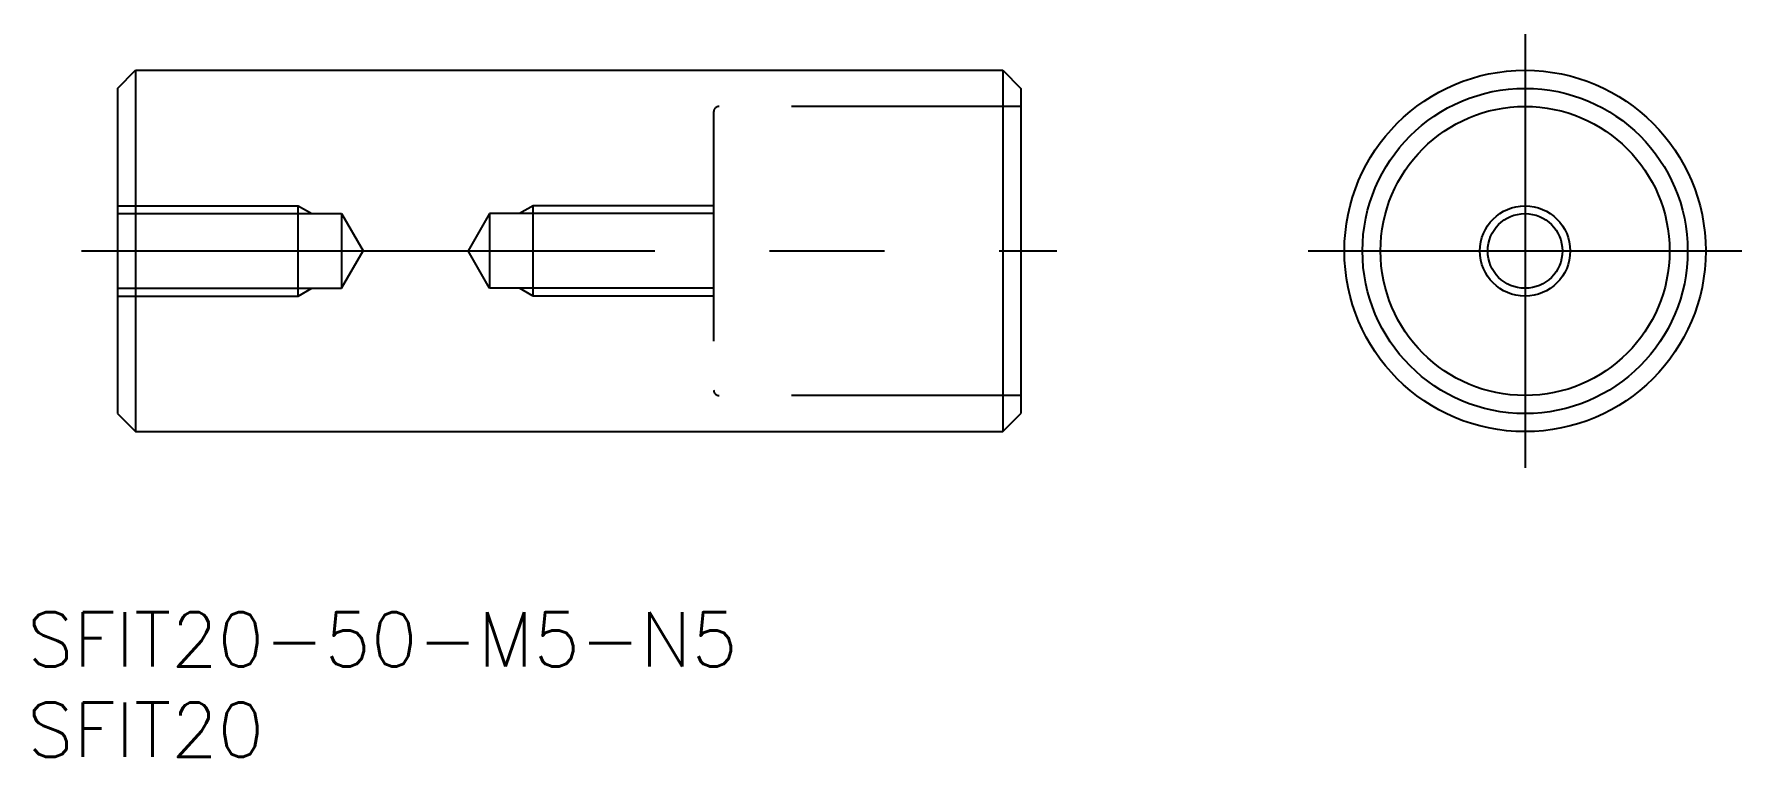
# Model space of a CAD drawing. Header units: millimetres. Extents: x -82.5 to 12, y -28 to 12.
import ezdxf

# ---------------------------------------------------------------- set-up
doc = ezdxf.new("R2010")
doc.units = ezdxf.units.MM
doc.linetypes.add('CENTER', pattern=[50.8, 31.75, -6.35, 6.35, -6.35])
doc.linetypes.add('DASHED', pattern=[19.05, 12.7, -6.35])
doc.layers.add('CENTER', color=1, linetype='Continuous')
doc.styles.get("Standard").update_dxf_attribs({"font": 'txt.shx', "height": 3, "bigfont": 'bigfont.shx'})

msp = doc.modelspace()

# ---------------------------------------------------------------- linework, layer by layer
at = {"color": 7, "linetype": 'Continuous', "lineweight": -3}
for p, q in [((-77.916, 9), (-76.916, 10)), ((-76.916, 10), (-76.916, -10)), ((-76.916, 10), (-28.916, 10)), ((-28.916, 10), (-28.916, -10)), ((-28.916, 10), (-27.916, 9)), ((-77.916, 9), (-77.916, -9)), ((-27.916, 9), (-27.916, -9)), ((-77.916, -9), (-76.916, -10)), ((-28.916, -10), (-27.916, -9)), ((-76.916, -10), (-28.916, -10))]:
    msp.add_line(p, q, dxfattribs=at)
at = {"color": 3, "linetype": 'DASHED', "lineweight": -3}
for p, q in [((-44.916, 7.7), (-44.916, -7.7)), ((-27.916, 8), (-44.616, 8)), ((-77.916, 2.5), (-67.916, 2.5)), ((-77.916, 2.067), (-65.516, 2.067)), ((-67.916, 2.5), (-67.166, 2.067)), ((-67.916, -2.5), (-67.916, 2.5)), ((-65.516, 2.067), (-64.322, 0)), ((-65.516, 2.067), (-65.516, -2.067)), ((-57.316, 2.067), (-58.509, 0)), ((-44.916, 2.067), (-57.316, 2.067)), ((-57.316, 2.067), (-57.316, -2.067)), ((-54.916, 2.5), (-55.666, 2.067)), ((-44.916, 2.5), (-54.916, 2.5)), ((-54.916, -2.5), (-54.916, 2.5)), ((-65.516, -2.067), (-64.322, 0)), ((-57.316, -2.067), (-58.509, 0)), ((-77.916, -2.067), (-65.516, -2.067)), ((-77.916, -2.5), (-67.916, -2.5)), ((-67.916, -2.5), (-67.166, -2.067)), ((-44.916, -2.067), (-57.316, -2.067)), ((-54.916, -2.5), (-55.666, -2.067)), ((-44.916, -2.5), (-54.916, -2.5)), ((-27.916, -8), (-44.616, -8))]:
    msp.add_line(p, q, dxfattribs=at)
at = {"color": 7, "linetype": 'Continuous', "lineweight": -3}
for radius in [10, 9, 8, 2.067]:
    msp.add_circle((0, 0), radius, dxfattribs=at)
at = {"color": 3, "linetype": 'Continuous', "lineweight": -2}
msp.add_circle((0, 0), 2.5, dxfattribs=at)
at = {"color": 3, "linetype": 'DASHED', "lineweight": -3}
for centre, start, end in [((-44.616, 7.7), 90, 180), ((-44.616, -7.7), 180, 270)]:
    msp.add_arc(centre, 0.3, start, end, dxfattribs=at)
at = {"layer": 'CENTER', "color": 1, "linetype": 'CENTER', "lineweight": -3}
for p, q in [((0, 12), (0, -12)), ((-79.916, 0), (-25.916, 0)), ((-12, 0), (12, 0))]:
    msp.add_line(p, q, dxfattribs=at)

# ---------------------------------------------------------------- texts
at = {"color": 7, "linetype": 'Continuous', "lineweight": -3, "char_height": 3, "width": 92.02, "attachment_point": 1}
for s, insert in [('SFIT20-50-M5-N5', (-82.916, -20)), ('SFIT20', (-82.916, -25))]:
    msp.add_mtext(s, dxfattribs=dict(at, insert=insert))

doc.saveas('drawing.dxf')
